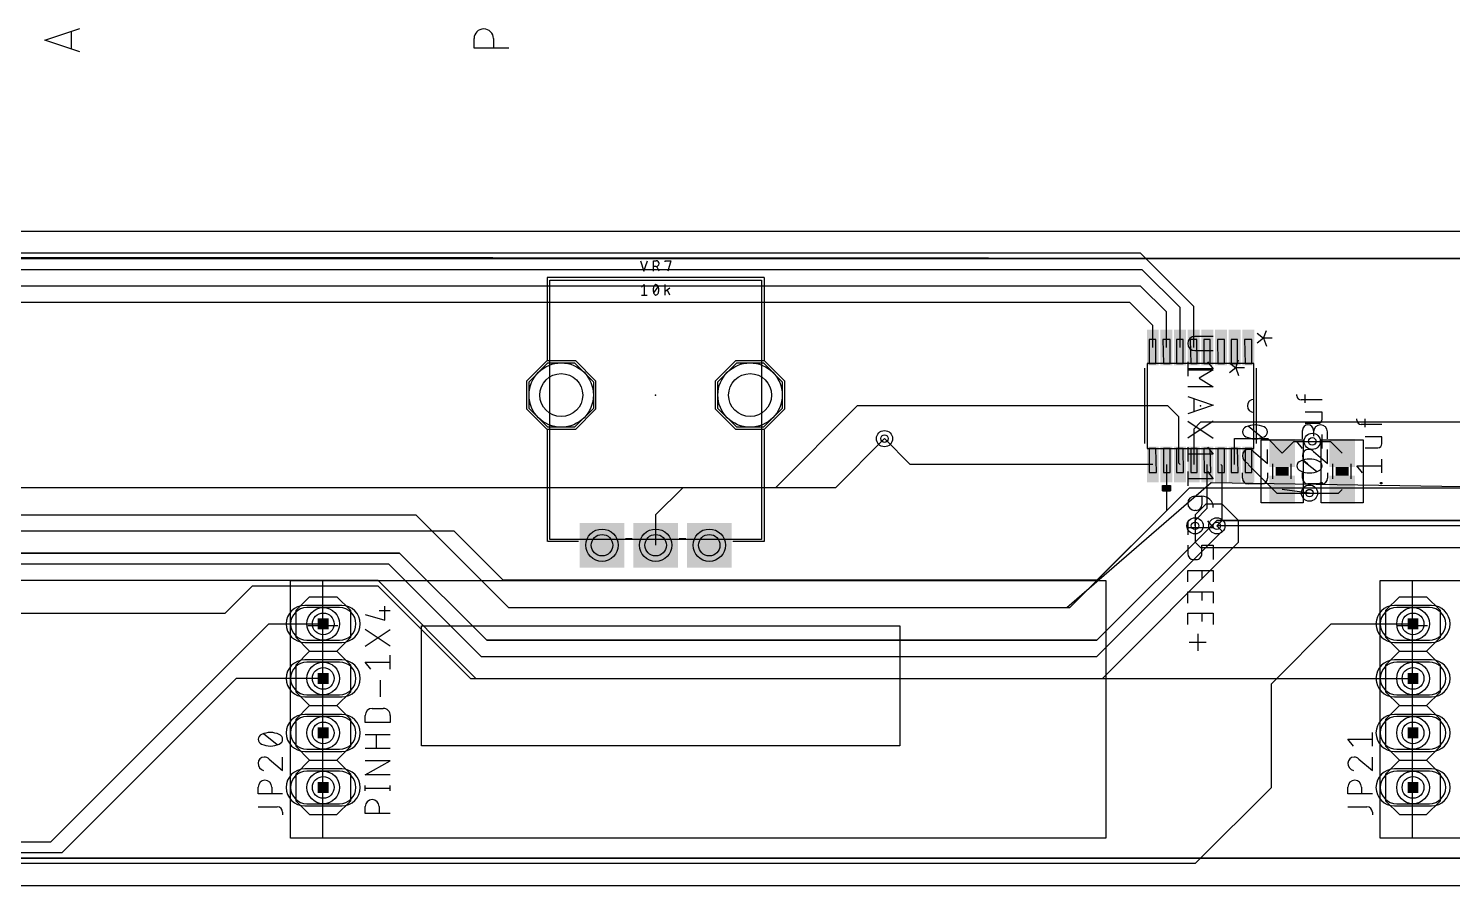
# Model space of a CAD drawing. Extents: x -1.9 to 15.8, y 0 to 5.9.
# Drawn here: x 11.749 to 14.363, y 0 to 1.573 of the extents above; entities that cross this region are included whole.
import ezdxf

# ---------------------------------------------------------------- set-up
doc = ezdxf.new("R2010")
doc.units = 0
for name, color, linetype in [('1', 12, 'CONTINUOUS'), ('101', 1, 'CONTINUOUS'), ('116', 5, 'CONTINUOUS'), ('15', 30, 'CONTINUOUS'), ('16', 132, 'CONTINUOUS'), ('17', 110, 'CONTINUOUS'), ('18', 110, 'CONTINUOUS'), ('19', 53, 'CONTINUOUS'), ('2', 41, 'CONTINUOUS'), ('21', 253, 'CONTINUOUS'), ('23', 53, 'CONTINUOUS'), ('25', 253, 'CONTINUOUS'), ('27', 253, 'CONTINUOUS'), ('29', 253, 'CONTINUOUS'), ('30', 253, 'CONTINUOUS'), ('31', 253, 'CONTINUOUS'), ('35', 253, 'CONTINUOUS'), ('39', 12, 'CONTINUOUS'), ('44', 253, 'CONTINUOUS'), ('46', 140, 'CONTINUOUS'), ('51', 253, 'CONTINUOUS')]:
    doc.layers.add(name, color=color, linetype=linetype)

# ---------------------------------------------------------------- blocks, each defined once
blk = doc.blocks.new('RECT')
blk.add_solid([(-0.5, -0.5), (0.5, -0.5), (-0.5, 0.5), (0.5, 0.5)])
blk = doc.blocks.new('LONGP100')
blk.add_lwpolyline([(-0.5, -0.5), (0.5, -0.5, 1), (0.5, 0.5), (-0.5, 0.5, 1)], format="xyb", close=True)
blk = doc.blocks.new('ROUNDP')
blk.add_circle((0, 0), 0.5)
blk = doc.blocks.new('SQUAREP')
blk.add_solid([(-0.5, -0.5), (0.5, -0.5), (-0.5, 0.5), (0.5, 0.5)])
blk = doc.blocks.new('OCTAGONP')
blk.add_lwpolyline([(-0.5, -0.207107), (-0.5, 0.207107), (-0.207107, 0.5), (0.207107, 0.5), (0.5, 0.207107), (0.5, -0.207107), (0.207107, -0.5), (-0.207107, -0.5)], close=True)
blk = doc.blocks.new('ROUNDV')
blk.add_circle((0, 0), 0.5)

msp = doc.modelspace()

# ---------------------------------------------------------------- linework, layer by layer
at = {"layer": '1'}
for p, q in [((13.79, 1.16), (1.02, 1.16)), ((13.8875, 1.0625), (13.79, 1.16)), ((13.79313, 1.13), (3.05, 1.13)), ((13.8625, 1.06063), (13.79313, 1.13)), ((13.79, 1.1), (4.99, 1.1)), ((13.8375, 1.0525), (13.79, 1.1)), ((13.77, 1.07), (7, 1.07)), ((13.8125, 1.0275), (13.77, 1.07)), ((13.8375, 0.98725), (13.8375, 1.0525)), ((13.8625, 0.98725), (13.8625, 1.06063)), ((13.8875, 0.98725), (13.8875, 1.0625)), ((13.8125, 0.98725), (13.8125, 1.0275)), ((13.27, 0.88), (13.12, 0.73)), ((13.84, 0.88), (13.27, 0.88)), ((13.86, 0.86), (13.84, 0.88)), ((13.86, 0.77525), (13.86, 0.86)), ((13.9, 0.85), (13.8875, 0.8375)), ((13.8875, 0.8375), (13.8875, 0.77275)), ((14.52, 0.85), (13.9, 0.85)), ((13.36725, 0.77275), (13.32, 0.82)), ((13.9625, 0.77275), (13.9625, 0.82)), ((13.9625, 0.82), (14.023465, 0.82)), ((14.023465, 0.82), (14.05, 0.793465)), ((14.05, 0.793465), (14.071535, 0.815)), ((14.071535, 0.815), (14.105, 0.815)), ((14.105, 0.815), (14.138465, 0.815)), ((14.138465, 0.815), (14.16, 0.793465)), ((13.8125, 0.77275), (13.36725, 0.77275)), ((13.8375, 0.77275), (13.8375, 0.6875)), ((13.8625, 0.77275), (13.86, 0.77525)), ((13.9125, 0.6925), (13.9125, 0.77275)), ((13.94, 0.77025), (13.9375, 0.77275)), ((13.94, 0.67), (13.94, 0.77025)), ((13.9875, 0.77275), (14.04025, 0.72)), ((12.95, 0.73), (12.9, 0.68)), ((13.12, 0.73), (12.95, 0.73)), ((14.04025, 0.72), (14.1, 0.72)), ((14.1, 0.72), (14.153465, 0.72)), ((14.153465, 0.72), (14.16, 0.726535)), ((12.9, 0.68), (12.9, 0.624409)), ((13.8375, 0.6875), (13.71, 0.56)), ((13.89, 0.67), (13.9125, 0.6925)), ((13.89, 0.66), (13.89, 0.67)), ((13.89, 0.66), (13.89, 0.63)), ((13.93, 0.66), (13.94, 0.67)), ((14.55, 0.66), (13.93, 0.66)), ((12.53, 0.65), (11.18, 0.65)), ((12.62, 0.56), (12.53, 0.65)), ((13.89, 0.63), (13.9, 0.62)), ((13.9, 0.62), (14.52, 0.62)), ((12.11, 0.5), (12.16, 0.55)), ((12.16, 0.55), (12.39, 0.55)), ((12.39, 0.55), (12.56, 0.38)), ((13.71, 0.56), (12.62, 0.56)), ((10.58, 0.5), (12.11, 0.5)), ((12.56, 0.38), (14.29, 0.38))]:
    msp.add_line(p, q, dxfattribs=at)
at = {"layer": '101'}
for p, q in [((12.23, 0.559449), (12.289055, 0.559449)), ((12.23, 0.087008), (12.23, 0.559449)), ((12.289055, 0.559449), (13.726063, 0.559449)), ((12.289055, 0.087008), (12.289055, 0.559449)), ((13.726063, 0.559449), (13.726063, 0.087008)), ((14.23, 0.559449), (14.289055, 0.559449)), ((14.23, 0.087008), (14.23, 0.559449)), ((14.289055, 0.559449), (15.726063, 0.559449)), ((14.289055, 0.087008), (14.289055, 0.559449)), ((12.316614, 0.476772), (12.261496, 0.476772)), ((12.470157, 0.476772), (13.34811, 0.476772)), ((12.470157, 0.256299), (12.470157, 0.476772)), ((13.34811, 0.476772), (13.34811, 0.256299)), ((14.316614, 0.476772), (14.261496, 0.476772)), ((13.34811, 0.256299), (12.470157, 0.256299)), ((12.289055, 0.087008), (12.23, 0.087008)), ((13.726063, 0.087008), (12.289055, 0.087008)), ((14.289055, 0.087008), (14.23, 0.087008)), ((15.726063, 0.087008), (14.289055, 0.087008))]:
    msp.add_line(p, q, dxfattribs=at)
at = {"layer": '116'}
for p, q in [((11.77925, 1.551219), (11.84325, 1.572553)), ((11.84325, 1.529886), (11.77925, 1.551219)), ((11.82725, 1.567219), (11.82725, 1.535219)), ((12.56675, 1.536228), (12.56675, 1.554006)), ((12.602306, 1.554006), (12.602306, 1.536228)), ((12.63075, 1.536228), (12.56675, 1.536228))]:
    msp.add_line(p, q, dxfattribs=at)
msp.add_arc((12.584528, 1.554006), 0.017778, 0, 180, dxfattribs=at)
at = {"layer": '15'}
for p, q in [((15.17, 1.15), (0.68, 1.15)), ((13.66, 0.51), (13.88, 0.73)), ((13.88, 0.73), (14.59, 0.73)), ((11.27, 0.68), (12.46, 0.68)), ((12.46, 0.68), (12.63, 0.51)), ((13.71, 0.45), (13.93, 0.67)), ((13.93, 0.67), (14.54, 0.67)), ((11.3, 0.61), (12.43, 0.61)), ((12.43, 0.61), (12.59, 0.45)), ((12.63, 0.51), (13.66, 0.51)), ((12.59, 0.45), (13.71, 0.45)), ((15.76, 0.05), (0.16, 0.05))]:
    msp.add_line(p, q, dxfattribs=at)
at = {"layer": '16'}
for p, q in [((13.32, 0.82), (13.23, 0.73)), ((13.23, 0.73), (8.97, 0.73)), ((13.91, 0.7), (13.89, 0.68)), ((13.89, 0.68), (13.89, 0.66)), ((13.94, 0.7), (13.91, 0.7)), ((13.97, 0.67), (13.94, 0.7)), ((13.94, 0.65), (13.93, 0.66)), ((13.97, 0.63), (13.97, 0.67)), ((13.71, 0.42), (13.94, 0.65)), ((13.72, 0.38), (13.97, 0.63)), ((11.28, 0.59), (12.41, 0.59)), ((12.41, 0.59), (12.58, 0.42)), ((11.29, 0.56), (12.39, 0.56)), ((12.39, 0.56), (12.57, 0.38)), ((11.79, 0.08), (12.19, 0.48)), ((12.19, 0.48), (12.29, 0.48)), ((14.03, 0.37), (14.14, 0.48)), ((14.14, 0.48), (14.29, 0.48)), ((12.58, 0.42), (13.71, 0.42)), ((12.13, 0.38), (11.81, 0.06)), ((12.29, 0.38), (12.13, 0.38)), ((12.57, 0.38), (13.72, 0.38)), ((14.03, 0.18), (14.03, 0.37)), ((13.891, 0.041), (14.03, 0.18)), ((7.97, 0.08), (11.79, 0.08)), ((11.81, 0.06), (7.96313, 0.06)), ((7.95526, 0.041), (13.891, 0.041))]:
    msp.add_line(p, q, dxfattribs=at)
at = {"layer": '19'}
msp.add_line((14.1, 0.72), (14.05, 0.726535), dxfattribs=at)
at = {"layer": '2'}
for p, q in [((15.16, 1.15), (0.66, 1.16)), ((13.654615, 0.51), (13.919313, 0.739404)), ((13.919313, 0.739404), (14.590925, 0.729228)), ((11.27, 0.68), (12.46, 0.68)), ((12.46, 0.68), (12.63, 0.51)), ((13.93, 0.67), (13.71, 0.45)), ((14.54, 0.67), (13.93, 0.67)), ((12.43, 0.61), (11.3, 0.61)), ((12.59, 0.45), (12.43, 0.61)), ((12.63, 0.51), (13.654615, 0.51)), ((13.71, 0.45), (12.59, 0.45)), ((0.16, 0.05), (15.76, 0.05))]:
    msp.add_line(p, q, dxfattribs=at)
at = {"layer": '21'}
for p, q in [((12.700906, 1.115472), (12.700906, 0.963976)), ((13.099094, 1.115472), (12.700906, 1.115472)), ((13.099094, 1.115472), (13.099094, 0.963976)), ((14.004028, 1.013278), (14.015778, 1.004139)), ((14.015778, 1.004139), (14.004028, 0.995)), ((14.015778, 1.004139), (14.021, 1.0185)), ((14.031444, 1.004139), (14.015778, 1.004139)), ((14.015778, 1.004139), (14.021, 0.989778)), ((13.797, 0.949), (13.797, 0.811)), ((14.003, 0.811), (14.003, 0.949)), ((12.700906, 0.835472), (12.700906, 0.63122)), ((13.099094, 0.835433), (13.099094, 0.63122)), ((13.83, 0.724), (13.83, 0.734)), ((13.83, 0.734), (13.845, 0.734)), ((13.83, 0.733), (13.845, 0.733)), ((13.83, 0.732), (13.845, 0.732)), ((13.845, 0.734), (13.845, 0.724)), ((13.83, 0.731), (13.845, 0.731)), ((13.83, 0.73), (13.845, 0.73)), ((13.83, 0.729), (13.845, 0.729)), ((13.83, 0.728), (13.845, 0.728)), ((13.83, 0.727), (13.845, 0.727)), ((13.83, 0.726), (13.845, 0.726)), ((13.83, 0.725), (13.845, 0.725)), ((13.845, 0.724), (13.83, 0.724)), ((13.83, 0.724), (13.845, 0.724)), ((12.758268, 0.63122), (12.702087, 0.63122)), ((12.856693, 0.63622), (12.844882, 0.63622)), ((12.955118, 0.63622), (12.943307, 0.63622)), ((13.099094, 0.63122), (13.041732, 0.63122)), ((12.24, 0.505), (12.265, 0.53)), ((12.265, 0.53), (12.315, 0.53)), ((12.315, 0.53), (12.34, 0.505)), ((14.24, 0.505), (14.265, 0.53)), ((14.265, 0.53), (14.315, 0.53)), ((14.315, 0.53), (14.34, 0.505)), ((12.24, 0.455), (12.24, 0.505)), ((12.34, 0.505), (12.34, 0.455)), ((14.24, 0.455), (14.24, 0.505)), ((14.34, 0.505), (14.34, 0.455)), ((12.24, 0.455), (12.265, 0.43)), ((12.315, 0.43), (12.34, 0.455)), ((14.24, 0.455), (14.265, 0.43)), ((14.315, 0.43), (14.34, 0.455)), ((12.24, 0.405), (12.265, 0.43)), ((12.265, 0.43), (12.315, 0.43)), ((12.315, 0.43), (12.34, 0.405)), ((14.24, 0.405), (14.265, 0.43)), ((14.265, 0.43), (14.315, 0.43)), ((14.315, 0.43), (14.34, 0.405)), ((12.24, 0.355), (12.24, 0.405)), ((12.34, 0.405), (12.34, 0.355)), ((14.24, 0.355), (14.24, 0.405)), ((14.34, 0.405), (14.34, 0.355)), ((12.265, 0.33), (12.24, 0.355)), ((12.34, 0.355), (12.315, 0.33)), ((14.265, 0.33), (14.24, 0.355)), ((14.34, 0.355), (14.315, 0.33)), ((12.24, 0.305), (12.265, 0.33)), ((12.265, 0.33), (12.315, 0.33)), ((12.315, 0.33), (12.34, 0.305)), ((14.24, 0.305), (14.265, 0.33)), ((14.265, 0.33), (14.315, 0.33)), ((14.315, 0.33), (14.34, 0.305)), ((12.24, 0.255), (12.24, 0.305)), ((12.34, 0.305), (12.34, 0.255)), ((14.24, 0.255), (14.24, 0.305)), ((14.34, 0.305), (14.34, 0.255)), ((12.265, 0.23), (12.24, 0.255)), ((12.34, 0.255), (12.315, 0.23)), ((14.265, 0.23), (14.24, 0.255)), ((14.34, 0.255), (14.315, 0.23)), ((12.24, 0.205), (12.265, 0.23)), ((12.265, 0.23), (12.315, 0.23)), ((12.315, 0.23), (12.34, 0.205)), ((14.24, 0.205), (14.265, 0.23)), ((14.265, 0.23), (14.315, 0.23)), ((14.315, 0.23), (14.34, 0.205)), ((12.24, 0.155), (12.24, 0.205)), ((12.34, 0.205), (12.34, 0.155)), ((14.24, 0.155), (14.24, 0.205)), ((14.34, 0.205), (14.34, 0.155)), ((12.24, 0.155), (12.265, 0.13)), ((12.315, 0.13), (12.34, 0.155)), ((14.24, 0.155), (14.265, 0.13)), ((14.315, 0.13), (14.34, 0.155)), ((12.265, 0.13), (12.315, 0.13)), ((14.265, 0.13), (14.315, 0.13))]:
    msp.add_line(p, q, dxfattribs=at)
at = {"layer": '23'}
for p in [(12.9, 0.9), (13.9, 0.88), (14.05, 0.76), (14.16, 0.76), (12.29, 0.33), (14.29, 0.33)]:
    msp.add_point(p, dxfattribs=at)
at = {"layer": '25'}
for p, q in [((12.872235, 1.1465), (12.878568, 1.1275)), ((12.878568, 1.1275), (12.884901, 1.1465)), ((12.895861, 1.1275), (12.895861, 1.1465)), ((12.895861, 1.1465), (12.901139, 1.1465)), ((12.901139, 1.135944), (12.895861, 1.135944)), ((12.906416, 1.1275), (12.902194, 1.135944)), ((12.91721, 1.144389), (12.91721, 1.1465)), ((12.91721, 1.1465), (12.927765, 1.1465)), ((12.927765, 1.1465), (12.922488, 1.1275)), ((13.9235, 1.0075), (13.889555, 1.0075)), ((13.889555, 0.981389), (13.9235, 0.981389)), ((13.8765, 0.961), (13.8765, 0.934889)), ((13.9235, 0.947945), (13.8765, 0.947945)), ((13.913055, 0.961), (13.9235, 0.947945)), ((14.012778, 0.822186), (13.987222, 0.842631)), ((14.087, 0.819631), (14.087, 0.834964)), ((14.107445, 0.834964), (14.107445, 0.824742)), ((14.133, 0.819631), (14.133, 0.832408)), ((13.997445, 0.796353), (14.023, 0.774631)), ((14.023, 0.774631), (14.023, 0.800186)), ((14.107445, 0.796353), (14.133, 0.774631)), ((14.133, 0.774631), (14.133, 0.800186)), ((13.977, 0.747222), (13.977, 0.757444)), ((14.012778, 0.737), (13.987222, 0.737)), ((14.023, 0.757444), (14.023, 0.747222)), ((14.087, 0.747222), (14.087, 0.757444)), ((14.122778, 0.737), (14.097222, 0.737)), ((14.133, 0.757444), (14.133, 0.747222)), ((12.2055, 0.258294), (12.1805, 0.278294)), ((14.1805, 0.255794), (14.1705, 0.268294)), ((14.1705, 0.268294), (14.2155, 0.268294)), ((14.2155, 0.255794), (14.2155, 0.280794)), ((12.2155, 0.210794), (12.2155, 0.235794)), ((14.2155, 0.210794), (14.2155, 0.235794)), ((12.1905, 0.232044), (12.2155, 0.210794)), ((14.1905, 0.232044), (14.2155, 0.210794)), ((12.1705, 0.168044), (12.1705, 0.180544)), ((12.2155, 0.168044), (12.1705, 0.168044)), ((12.1955, 0.180544), (12.1955, 0.168044)), ((14.1705, 0.168044), (14.1705, 0.180544)), ((14.2155, 0.168044), (14.1705, 0.168044)), ((14.1955, 0.180544), (14.1955, 0.168044)), ((12.1705, 0.1445), (12.2055, 0.1445)), ((12.2155, 0.1345), (12.2155, 0.1295)), ((14.1705, 0.1445), (14.2055, 0.1445)), ((14.2155, 0.1345), (14.2155, 0.1295))]:
    msp.add_line(p, q, dxfattribs=at)
for centre, radius, start, end in [((12.901139, 1.141222), 0.005278, 270, 90), ((13.889555, 0.994444), 0.013056, 90, 270), ((13.986455, 0.832408), 0.009455, 108.924048, 180.000149), ((14, 0.807278), 0.037908, 90.000127, 115.988859), ((14, 0.807278), 0.037908, 64.011232, 89.999968), ((14.013544, 0.832408), 0.009456, 0.000034, 71.074725), ((14.097222, 0.834964), 0.010222, 0, 180), ((14.120222, 0.832408), 0.012778, 0, 180), ((13.986455, 0.832408), 0.009455, 179.999972, 251.075831), ((14, 0.857539), 0.037908, 244.0111, 269.999914), ((14, 0.857539), 0.037908, 269.999991, 295.988809), ((14.013544, 0.832408), 0.009456, 288.925396, 359.999845), ((13.9885, 0.788686), 0.0115, 90, 180), ((13.991774, 0.788686), 0.014774, 180.000126, 252.055396), ((13.9885, 0.787834), 0.012352, 43.603396, 90.000183), ((14.0985, 0.788686), 0.0115, 90, 180), ((14.101774, 0.788686), 0.014774, 180.000126, 252.055396), ((14.0985, 0.787834), 0.012352, 43.603396, 90.000183), ((13.987222, 0.747222), 0.010222, 180.001379, 270), ((14.012778, 0.747222), 0.010222, 270, 0), ((14.097222, 0.747222), 0.010222, 180.001379, 270), ((14.122778, 0.747222), 0.010222, 270, 0), ((12.17975, 0.268294), 0.00925, 108.924644, 180), ((12.17975, 0.268294), 0.00925, 180, 251.075356), ((12.193, 0.243711), 0.037083, 89.999986, 115.989247), ((12.193, 0.243711), 0.037083, 64.010753, 90.000014), ((12.20625, 0.268294), 0.00925, 360, 71.075356), ((12.20625, 0.268294), 0.00925, 288.924644, 0), ((12.18175, 0.224544), 0.01125, 90, 180), ((12.193, 0.292877), 0.037083, 244.010753, 270.000014), ((12.18175, 0.223711), 0.012083, 43.602748, 90.00007), ((12.193, 0.292877), 0.037083, 269.999986, 295.989247), ((14.18175, 0.224544), 0.01125, 90, 180), ((14.18175, 0.223711), 0.012083, 43.602748, 90.00007), ((12.184953, 0.224544), 0.014453, 180, 252.054747), ((14.184953, 0.224544), 0.014453, 180, 252.054747), ((12.183, 0.180544), 0.0125, 0, 180), ((14.183, 0.180544), 0.0125, 0, 180), ((12.2055, 0.1345), 0.01, 0, 90), ((14.2055, 0.1345), 0.01, 0, 90)]:
    msp.add_arc(centre, radius, start, end, dxfattribs=at)
at = {"layer": '27'}
for p, q in [((12.87378, 1.098278), (12.879057, 1.1025)), ((12.879057, 1.1025), (12.879057, 1.0835)), ((12.896435, 1.087722), (12.904879, 1.098278)), ((12.917776, 1.0835), (12.917776, 1.1025)), ((12.87378, 1.0835), (12.884335, 1.0835)), ((12.92622, 1.096167), (12.917776, 1.089833)), ((12.92622, 1.0835), (12.92147, 1.092472)), ((13.8765, 0.9465), (13.9235, 0.9465)), ((13.9235, 0.9465), (13.897389, 0.930833)), ((13.9235, 0.915167), (13.8765, 0.915167)), ((13.897389, 0.930833), (13.9235, 0.915167)), ((13.8765, 0.897), (13.9235, 0.881334)), ((13.88825, 0.869584), (13.88825, 0.893084)), ((14.077, 0.898688), (14.077, 0.901244)), ((14.123, 0.891022), (14.084667, 0.891022)), ((14.092333, 0.885911), (14.092333, 0.901244)), ((13.9235, 0.881334), (13.8765, 0.865667)), ((14.123, 0.8685), (14.092333, 0.8685)), ((14.123, 0.855722), (14.123, 0.8685)), ((13.8765, 0.852), (13.9235, 0.820667)), ((13.9235, 0.852), (13.8765, 0.820667)), ((14.092333, 0.848055), (14.115333, 0.848055)), ((14.187, 0.853689), (14.187, 0.856244)), ((14.233, 0.846022), (14.194667, 0.846022)), ((14.202333, 0.840911), (14.202333, 0.856244)), ((14.087222, 0.802), (14.077, 0.814777)), ((14.077, 0.814777), (14.123, 0.814777)), ((14.123, 0.802), (14.123, 0.827555)), ((14.233, 0.8235), (14.202333, 0.8235)), ((14.233, 0.810722), (14.233, 0.8235)), ((13.8765, 0.804389), (13.8765, 0.778278)), ((13.9235, 0.791334), (13.8765, 0.791334)), ((13.913055, 0.804389), (13.9235, 0.791334)), ((14.202333, 0.803055), (14.225333, 0.803055)), ((13.8765, 0.759389), (13.8765, 0.733278)), ((13.913055, 0.759389), (13.9235, 0.746334)), ((14.112778, 0.759555), (14.087222, 0.78)), ((14.197222, 0.757), (14.187, 0.769778)), ((14.187, 0.769778), (14.233, 0.769778)), ((14.233, 0.757), (14.233, 0.782555)), ((13.9235, 0.746334), (13.8765, 0.746334)), ((14.120445, 0.737), (14.120445, 0.739555)), ((14.120445, 0.739555), (14.123, 0.739555)), ((14.123, 0.737), (14.120445, 0.737)), ((14.123, 0.739555), (14.123, 0.737)), ((14.230445, 0.737), (14.230445, 0.739555)), ((14.230445, 0.739555), (14.233, 0.739555)), ((14.233, 0.737), (14.230445, 0.737)), ((14.233, 0.739555), (14.233, 0.737)), ((13.889555, 0.71439), (13.902611, 0.71439)), ((13.902611, 0.71439), (13.902611, 0.698723)), ((13.892167, 0.688278), (13.889555, 0.688278)), ((13.8765, 0.66939), (13.8765, 0.643279)), ((13.9235, 0.656334), (13.8765, 0.656334)), ((13.913055, 0.66939), (13.9235, 0.656334)), ((13.8765, 0.62439), (13.8765, 0.608723)), ((13.902611, 0.608723), (13.902611, 0.62439)), ((13.902611, 0.62439), (13.9235, 0.62439)), ((13.9235, 0.62439), (13.9235, 0.598279)), ((13.8765, 0.556923), (13.8765, 0.577812)), ((13.8765, 0.577812), (13.9235, 0.577812)), ((13.886944, 0.598279), (13.892167, 0.598279)), ((13.902611, 0.577812), (13.902611, 0.562145)), ((13.9235, 0.577812), (13.9235, 0.556923)), ((13.8765, 0.517923), (13.8765, 0.538812)), ((13.8765, 0.538812), (13.9235, 0.538812)), ((13.902611, 0.538812), (13.902611, 0.523146)), ((13.9235, 0.538812), (13.9235, 0.517923)), ((12.367, 0.497055), (12.402778, 0.486833)), ((12.392556, 0.504721), (12.413, 0.504721)), ((12.402778, 0.486833), (12.402778, 0.512388)), ((13.8765, 0.478923), (13.8765, 0.499812)), ((13.8765, 0.499812), (13.9235, 0.499812)), ((13.902611, 0.499812), (13.902611, 0.484146)), ((13.9235, 0.499812), (13.9235, 0.478923)), ((12.413, 0.439277), (12.367, 0.469944)), ((12.367, 0.439277), (12.413, 0.469944)), ((13.879111, 0.446335), (13.910444, 0.446335)), ((13.894778, 0.462001), (13.894778, 0.430668)), ((12.413, 0.396833), (12.413, 0.422388)), ((12.377222, 0.396833), (12.367, 0.40961)), ((12.367, 0.40961), (12.413, 0.40961)), ((12.395111, 0.346277), (12.395111, 0.376944)), ((12.379778, 0.324888), (12.400222, 0.324888)), ((12.367, 0.299333), (12.367, 0.312111)), ((12.413, 0.299333), (12.367, 0.299333)), ((12.413, 0.312111), (12.413, 0.299333)), ((12.367, 0.276889), (12.413, 0.276889)), ((12.387445, 0.251333), (12.387445, 0.276889)), ((12.413, 0.251333), (12.367, 0.251333)), ((12.367, 0.203333), (12.413, 0.228889)), ((12.413, 0.228889), (12.367, 0.228889)), ((12.413, 0.203333), (12.367, 0.203333)), ((12.367, 0.1735), (12.367, 0.183722)), ((12.413, 0.1735), (12.413, 0.183722)), ((12.367, 0.178611), (12.413, 0.178611)), ((12.367, 0.132), (12.367, 0.144778)), ((12.413, 0.132), (12.367, 0.132)), ((12.392556, 0.144778), (12.392556, 0.132))]:
    msp.add_line(p, q, dxfattribs=at)
for centre, radius, start, end in [((12.911037, 1.093), 0.015657, 154.011082, 180.000285), ((12.900657, 1.098594), 0.003906, 90.000273, 161.076165), ((12.900657, 1.098594), 0.003906, 18.925298, 90.000068), ((12.890277, 1.093), 0.015657, 359.999814, 25.98882), ((12.911038, 1.093), 0.015658, 179.999978, 205.988205), ((12.900657, 1.087406), 0.003906, 198.925952, 270.000137), ((12.900657, 1.087406), 0.003906, 269.999522, 341.072585), ((12.890277, 1.093), 0.015658, 334.011893, 359.999923), ((14.084667, 0.898689), 0.007667, 180.001839, 270), ((14.115333, 0.855722), 0.007667, 270, 0), ((14.194667, 0.853689), 0.007667, 180.001839, 270), ((14.225333, 0.810722), 0.007667, 270, 0), ((14.086455, 0.769778), 0.009455, 108.924048, 180.000149), ((14.086455, 0.769778), 0.009455, 179.999972, 251.075831), ((14.1, 0.744647), 0.037908, 90.000127, 115.988859), ((14.1, 0.794908), 0.037908, 244.0111, 269.999914), ((14.1, 0.744647), 0.037908, 64.011232, 89.999968), ((14.1, 0.794908), 0.037908, 269.999991, 295.988809), ((14.113544, 0.769778), 0.009456, 0.000034, 71.074725), ((14.113544, 0.769778), 0.009456, 288.925396, 359.999845), ((13.889555, 0.701334), 0.013055, 90, 270), ((13.902611, 0.693501), 0.020889, 0.000337, 90), ((13.892166, 0.698723), 0.010445, 270.000675, 360), ((13.886945, 0.608723), 0.010445, 180, 269.99865), ((13.892167, 0.608723), 0.010444, 270, 0.000675), ((12.379778, 0.312111), 0.012778, 90, 180), ((12.400222, 0.312111), 0.012778, 359.999448, 90), ((12.379778, 0.144778), 0.012778, 0, 180)]:
    msp.add_arc(centre, radius, start, end, dxfattribs=at)
at = {"layer": '39'}
for p, q in [((14.011299, 0.702008), (14.011299, 0.817992)), ((14.011299, 0.817992), (14.088701, 0.817992)), ((14.088701, 0.817992), (14.088701, 0.702008)), ((14.121299, 0.702008), (14.121299, 0.817992)), ((14.121299, 0.817992), (14.198701, 0.817992)), ((14.198701, 0.817992), (14.198701, 0.702008)), ((14.088701, 0.702008), (14.011299, 0.702008)), ((14.198701, 0.702008), (14.121299, 0.702008))]:
    msp.add_line(p, q, dxfattribs=at)
at = {"layer": '44'}
for centre, radius in [((12.726772, 0.9), 0.03937), ((13.073228, 0.9), 0.03937), ((13.32, 0.82), 0.00689), ((14.105, 0.815), 0.00689), ((14.1, 0.72), 0.00689), ((13.89, 0.66), 0.00689), ((13.93, 0.66), 0.00689), ((12.801575, 0.624409), 0.019685), ((12.9, 0.624409), 0.019685), ((12.998425, 0.624409), 0.019685), ((12.29, 0.48), 0.02), ((14.29, 0.48), 0.02), ((12.29, 0.38), 0.02), ((14.29, 0.38), 0.02), ((12.29, 0.28), 0.02), ((14.29, 0.28), 0.02), ((12.29, 0.18), 0.02), ((14.29, 0.18), 0.02)]:
    msp.add_circle(centre, radius, dxfattribs=at)
at = {"layer": '46'}
for p, q in [((15.8, 1.2), (0.1, 1.2)), ((0.1, 0), (15.8, 0))]:
    msp.add_line(p, q, dxfattribs=at)
at = {"layer": '51'}
for p, q in [((12.705906, 0.635039), (12.705906, 1.110472)), ((12.705906, 1.110472), (13.094094, 1.110472)), ((13.094094, 1.110472), (13.094094, 0.635039)), ((13.818, 1.002), (13.806, 1.002)), ((13.806, 1.002), (13.806, 0.958)), ((13.818, 0.958), (13.818, 1.002)), ((13.844, 1.002), (13.831, 1.002)), ((13.831, 1.002), (13.832, 0.958)), ((13.844, 0.958), (13.844, 1.002)), ((13.868, 1.002), (13.856, 1.002)), ((13.856, 1.002), (13.856, 0.958)), ((13.868, 0.958), (13.868, 1.002)), ((13.893, 1.002), (13.881, 1.002)), ((13.881, 1.002), (13.882, 0.958)), ((13.894, 0.958), (13.893, 1.002)), ((13.918, 1.002), (13.906, 1.002)), ((13.906, 1.002), (13.906, 0.958)), ((13.918, 0.958), (13.918, 1.002)), ((13.944, 1.002), (13.931, 1.002)), ((13.931, 1.002), (13.932, 0.958)), ((13.944, 0.958), (13.944, 1.002)), ((13.968, 1.002), (13.956, 1.002)), ((13.956, 1.002), (13.956, 0.958)), ((13.968, 0.958), (13.968, 1.002)), ((13.994, 1.002), (13.981, 1.002)), ((13.981, 1.002), (13.982, 0.958)), ((13.994, 0.958), (13.994, 1.002)), ((13.802, 0.958), (13.802, 0.802)), ((13.998, 0.958), (13.802, 0.958)), ((13.806, 0.958), (13.818, 0.958)), ((13.832, 0.958), (13.844, 0.958)), ((13.856, 0.958), (13.868, 0.958)), ((13.882, 0.958), (13.894, 0.958)), ((13.906, 0.958), (13.918, 0.958)), ((13.932, 0.958), (13.944, 0.958)), ((13.953028, 0.959278), (13.964778, 0.950139)), ((13.964778, 0.950139), (13.953028, 0.941)), ((13.956, 0.958), (13.968, 0.958)), ((13.964778, 0.950139), (13.97, 0.9645)), ((13.980444, 0.950139), (13.964778, 0.950139)), ((13.964778, 0.950139), (13.97, 0.935778)), ((13.982, 0.958), (13.994, 0.958)), ((13.998, 0.892), (13.998, 0.958)), ((13.998, 0.868), (13.998, 0.892)), ((13.998, 0.802), (13.998, 0.868)), ((13.802, 0.802), (13.998, 0.802)), ((13.818, 0.802), (13.806, 0.802)), ((13.806, 0.802), (13.806, 0.758)), ((13.819, 0.758), (13.818, 0.802)), ((13.844, 0.802), (13.832, 0.802)), ((13.832, 0.802), (13.832, 0.758)), ((13.844, 0.758), (13.844, 0.802)), ((13.868, 0.802), (13.856, 0.802)), ((13.856, 0.802), (13.856, 0.758)), ((13.869, 0.758), (13.868, 0.802)), ((13.894, 0.802), (13.882, 0.802)), ((13.882, 0.802), (13.882, 0.758)), ((13.894, 0.758), (13.894, 0.802)), ((13.918, 0.802), (13.906, 0.802)), ((13.906, 0.802), (13.907, 0.758)), ((13.919, 0.758), (13.918, 0.802)), ((13.944, 0.802), (13.932, 0.802)), ((13.932, 0.802), (13.932, 0.758)), ((13.944, 0.758), (13.944, 0.802)), ((13.968, 0.802), (13.956, 0.802)), ((13.956, 0.802), (13.956, 0.758)), ((13.969, 0.758), (13.968, 0.802)), ((13.994, 0.802), (13.982, 0.802)), ((13.982, 0.802), (13.982, 0.758)), ((13.994, 0.758), (13.994, 0.802)), ((13.806, 0.758), (13.819, 0.758)), ((13.832, 0.758), (13.844, 0.758)), ((13.856, 0.758), (13.869, 0.758)), ((13.882, 0.758), (13.894, 0.758)), ((13.907, 0.758), (13.919, 0.758)), ((13.932, 0.758), (13.944, 0.758)), ((13.956, 0.758), (13.969, 0.758)), ((13.982, 0.758), (13.994, 0.758)), ((14.032992, 0.745984), (14.032992, 0.774016)), ((14.066496, 0.745984), (14.066496, 0.774016)), ((14.142992, 0.745984), (14.142992, 0.774016)), ((14.176496, 0.745984), (14.176496, 0.774016)), ((13.094094, 0.635039), (12.705906, 0.635039))]:
    msp.add_line(p, q, dxfattribs=at)
msp.add_arc((13.998, 0.88), 0.012, 90, 270, dxfattribs=at)

# ---------------------------------------------------------------- block references
at = {"layer": '1'}
for p, xscale, yscale, rotation in [((13.8125, 0.98725), 0.0575, 0.014, 270), ((13.8375, 0.98725), 0.0575, 0.014, 270), ((13.8625, 0.98725), 0.0575, 0.014, 270), ((13.8875, 0.98725), 0.0575, 0.014, 270), ((13.9125, 0.98725), 0.0575, 0.014, 270), ((13.9375, 0.98725), 0.0575, 0.014, 270), ((13.9625, 0.98725), 0.0575, 0.014, 270), ((13.9875, 0.98725), 0.0575, 0.014, 270), ((14.05, 0.793465), 0.043307, 0.03937, 90), ((14.16, 0.793465), 0.043307, 0.03937, 90), ((13.8125, 0.77275), 0.0575, 0.014, 270), ((13.8375, 0.77275), 0.0575, 0.014, 270), ((13.8625, 0.77275), 0.0575, 0.014, 270), ((13.8875, 0.77275), 0.0575, 0.014, 270), ((13.9125, 0.77275), 0.0575, 0.014, 270), ((13.9375, 0.77275), 0.0575, 0.014, 270), ((13.9625, 0.77275), 0.0575, 0.014, 270), ((13.9875, 0.77275), 0.0575, 0.014, 270), ((14.05, 0.726535), 0.043307, 0.03937, 90), ((14.16, 0.726535), 0.043307, 0.03937, 90)]:
    msp.add_blockref('RECT', p, dxfattribs=dict(at, xscale=xscale, yscale=yscale, rotation=rotation))
at = {"layer": '17'}
for name, p, xscale, yscale, rotation in [('OCTAGONP', (12.726772, 0.9), 0.11811, 0.11811, 270), ('ROUNDP', (12.726772, 0.9), 0.11811, 0.11811, 270), ('ROUNDP', (12.726772, 0.9), 0.11811, 0.11811, 270), ('OCTAGONP', (12.726772, 0.9), 0.11811, 0.11811, 270), ('OCTAGONP', (13.073228, 0.9), 0.11811, 0.11811, 270), ('ROUNDP', (13.073228, 0.9), 0.11811, 0.11811, 270), ('ROUNDP', (13.073228, 0.9), 0.11811, 0.11811, 270), ('OCTAGONP', (13.073228, 0.9), 0.11811, 0.11811, 270), ('SQUAREP', (12.801575, 0.624409), 0.074, 0.074, 270), ('SQUAREP', (12.801575, 0.624409), 0.074, 0.074, 270), ('ROUNDP', (12.801575, 0.624409), 0.05937, 0.05937, 270), ('ROUNDP', (12.801575, 0.624409), 0.05937, 0.05937, 270), ('SQUAREP', (12.9, 0.624409), 0.074, 0.074, 270), ('SQUAREP', (12.9, 0.624409), 0.074, 0.074, 270), ('ROUNDP', (12.9, 0.624409), 0.05937, 0.05937, 270), ('ROUNDP', (12.9, 0.624409), 0.05937, 0.05937, 270), ('SQUAREP', (12.998425, 0.624409), 0.074, 0.074, 270), ('SQUAREP', (12.998425, 0.624409), 0.074, 0.074, 270), ('ROUNDP', (12.998425, 0.624409), 0.05937, 0.05937, 270), ('ROUNDP', (12.998425, 0.624409), 0.05937, 0.05937, 270), ('LONGP100', (12.29, 0.48), 0.06, 0.06, 180), ('LONGP100', (12.29, 0.48), 0.06, 0.06, 180), ('ROUNDP', (12.29, 0.48), 0.06, 0.06, 180), ('ROUNDP', (12.29, 0.48), 0.06, 0.06, 180), ('LONGP100', (14.29, 0.48), 0.06, 0.06, 180), ('LONGP100', (14.29, 0.48), 0.06, 0.06, 180), ('ROUNDP', (14.29, 0.48), 0.06, 0.06, 180), ('ROUNDP', (14.29, 0.48), 0.06, 0.06, 180), ('LONGP100', (12.29, 0.38), 0.06, 0.06, 180), ('LONGP100', (12.29, 0.38), 0.06, 0.06, 180), ('ROUNDP', (12.29, 0.38), 0.06, 0.06, 180), ('ROUNDP', (12.29, 0.38), 0.06, 0.06, 180), ('LONGP100', (14.29, 0.38), 0.06, 0.06, 180), ('LONGP100', (14.29, 0.38), 0.06, 0.06, 180), ('ROUNDP', (14.29, 0.38), 0.06, 0.06, 180), ('ROUNDP', (14.29, 0.38), 0.06, 0.06, 180), ('LONGP100', (12.29, 0.28), 0.06, 0.06, 180), ('LONGP100', (12.29, 0.28), 0.06, 0.06, 180), ('ROUNDP', (12.29, 0.28), 0.06, 0.06, 180), ('ROUNDP', (12.29, 0.28), 0.06, 0.06, 180), ('LONGP100', (14.29, 0.28), 0.06, 0.06, 180), ('LONGP100', (14.29, 0.28), 0.06, 0.06, 180), ('ROUNDP', (14.29, 0.28), 0.06, 0.06, 180), ('ROUNDP', (14.29, 0.28), 0.06, 0.06, 180), ('LONGP100', (12.29, 0.18), 0.06, 0.06, 180), ('LONGP100', (12.29, 0.18), 0.06, 0.06, 180), ('ROUNDP', (12.29, 0.18), 0.06, 0.06, 180), ('ROUNDP', (12.29, 0.18), 0.06, 0.06, 180), ('LONGP100', (14.29, 0.18), 0.06, 0.06, 180), ('LONGP100', (14.29, 0.18), 0.06, 0.06, 180), ('ROUNDP', (14.29, 0.18), 0.06, 0.06, 180), ('ROUNDP', (14.29, 0.18), 0.06, 0.06, 180)]:
    msp.add_blockref(name, p, dxfattribs=dict(at, xscale=xscale, yscale=yscale, rotation=rotation))
at = {"layer": '18', "xscale": 0.02978, "yscale": 0.02978}
for p in [(13.32, 0.82), (13.32, 0.82), (14.105, 0.815), (14.105, 0.815), (14.1, 0.72), (14.1, 0.72), (13.89, 0.66), (13.89, 0.66), (13.93, 0.66), (13.93, 0.66)]:
    msp.add_blockref('ROUNDV', p, dxfattribs=at)
at = {"layer": '29'}
for name, p, xscale, yscale, rotation in [('RECT', (13.8125, 0.98725), 0.0655, 0.022, 270), ('RECT', (13.8375, 0.98725), 0.0655, 0.022, 270), ('RECT', (13.8625, 0.98725), 0.0655, 0.022, 270), ('RECT', (13.8875, 0.98725), 0.0655, 0.022, 270), ('RECT', (13.9125, 0.98725), 0.0655, 0.022, 270), ('RECT', (13.9375, 0.98725), 0.0655, 0.022, 270), ('RECT', (13.9625, 0.98725), 0.0655, 0.022, 270), ('RECT', (13.9875, 0.98725), 0.0655, 0.022, 270), ('OCTAGONP', (12.726772, 0.9), 0.12611, 0.12611, 270), ('OCTAGONP', (13.073228, 0.9), 0.12611, 0.12611, 270), ('RECT', (14.05, 0.793465), 0.051307, 0.04737, 90), ('RECT', (14.16, 0.793465), 0.051307, 0.04737, 90), ('RECT', (13.8125, 0.77275), 0.0655, 0.022, 270), ('RECT', (13.8375, 0.77275), 0.0655, 0.022, 270), ('RECT', (13.8625, 0.77275), 0.0655, 0.022, 270), ('RECT', (13.8875, 0.77275), 0.0655, 0.022, 270), ('RECT', (13.9125, 0.77275), 0.0655, 0.022, 270), ('RECT', (13.9375, 0.77275), 0.0655, 0.022, 270), ('RECT', (13.9625, 0.77275), 0.0655, 0.022, 270), ('RECT', (13.9875, 0.77275), 0.0655, 0.022, 270), ('RECT', (14.05, 0.726535), 0.051307, 0.04737, 90), ('RECT', (14.16, 0.726535), 0.051307, 0.04737, 90), ('SQUAREP', (12.801575, 0.624409), 0.082, 0.082, 270), ('SQUAREP', (12.9, 0.624409), 0.082, 0.082, 270), ('SQUAREP', (12.998425, 0.624409), 0.082, 0.082, 270), ('LONGP100', (12.29, 0.48), 0.068, 0.068, 180), ('LONGP100', (14.29, 0.48), 0.068, 0.068, 180), ('LONGP100', (12.29, 0.38), 0.068, 0.068, 180), ('LONGP100', (14.29, 0.38), 0.068, 0.068, 180), ('LONGP100', (12.29, 0.28), 0.068, 0.068, 180), ('LONGP100', (14.29, 0.28), 0.068, 0.068, 180), ('LONGP100', (12.29, 0.18), 0.068, 0.068, 180), ('LONGP100', (14.29, 0.18), 0.068, 0.068, 180)]:
    msp.add_blockref(name, p, dxfattribs=dict(at, xscale=xscale, yscale=yscale, rotation=rotation))
at = {"layer": '30'}
for name, p, xscale, yscale, rotation in [('OCTAGONP', (12.726772, 0.9), 0.12611, 0.12611, 270), ('OCTAGONP', (13.073228, 0.9), 0.12611, 0.12611, 270), ('SQUAREP', (12.801575, 0.624409), 0.082, 0.082, 270), ('SQUAREP', (12.9, 0.624409), 0.082, 0.082, 270), ('SQUAREP', (12.998425, 0.624409), 0.082, 0.082, 270), ('LONGP100', (12.29, 0.48), 0.068, 0.068, 180), ('LONGP100', (14.29, 0.48), 0.068, 0.068, 180), ('LONGP100', (12.29, 0.38), 0.068, 0.068, 180), ('LONGP100', (14.29, 0.38), 0.068, 0.068, 180), ('LONGP100', (12.29, 0.28), 0.068, 0.068, 180), ('LONGP100', (14.29, 0.28), 0.068, 0.068, 180), ('LONGP100', (12.29, 0.18), 0.068, 0.068, 180), ('LONGP100', (14.29, 0.18), 0.068, 0.068, 180)]:
    msp.add_blockref(name, p, dxfattribs=dict(at, xscale=xscale, yscale=yscale, rotation=rotation))
at = {"layer": '31'}
for p, xscale, yscale, rotation in [((13.8125, 0.98725), 0.0575, 0.014, 270), ((13.8375, 0.98725), 0.0575, 0.014, 270), ((13.8625, 0.98725), 0.0575, 0.014, 270), ((13.8875, 0.98725), 0.0575, 0.014, 270), ((13.9125, 0.98725), 0.0575, 0.014, 270), ((13.9375, 0.98725), 0.0575, 0.014, 270), ((13.9625, 0.98725), 0.0575, 0.014, 270), ((13.9875, 0.98725), 0.0575, 0.014, 270), ((14.05, 0.793465), 0.043307, 0.03937, 90), ((14.16, 0.793465), 0.043307, 0.03937, 90), ((13.8125, 0.77275), 0.0575, 0.014, 270), ((13.8375, 0.77275), 0.0575, 0.014, 270), ((13.8625, 0.77275), 0.0575, 0.014, 270), ((13.8875, 0.77275), 0.0575, 0.014, 270), ((13.9125, 0.77275), 0.0575, 0.014, 270), ((13.9375, 0.77275), 0.0575, 0.014, 270), ((13.9625, 0.77275), 0.0575, 0.014, 270), ((13.9875, 0.77275), 0.0575, 0.014, 270), ((14.05, 0.726535), 0.043307, 0.03937, 90), ((14.16, 0.726535), 0.043307, 0.03937, 90)]:
    msp.add_blockref('RECT', p, dxfattribs=dict(at, xscale=xscale, yscale=yscale, rotation=rotation))
at = {"layer": '35', "xscale": 0.01574, "yscale": 0.023622, "rotation": 90}
for p in [(14.05, 0.76), (14.16, 0.76)]:
    msp.add_blockref('RECT', p, dxfattribs=at)
at = {"layer": '51', "rotation": 90}
for p, xscale, yscale in [((14.049799, 0.782844), 0.019689, 0.037402), ((14.159799, 0.782844), 0.019689, 0.037402), ((14.049799, 0.736844), 0.019689, 0.037402), ((14.159799, 0.736844), 0.019689, 0.037402), ((12.29, 0.48), 0.02, 0.02), ((14.29, 0.48), 0.02, 0.02), ((12.29, 0.38), 0.02, 0.02), ((14.29, 0.38), 0.02, 0.02), ((12.29, 0.28), 0.02, 0.02), ((14.29, 0.28), 0.02, 0.02), ((12.29, 0.18), 0.02, 0.02), ((14.29, 0.18), 0.02, 0.02)]:
    msp.add_blockref('RECT', p, dxfattribs=dict(at, xscale=xscale, yscale=yscale))

doc.saveas('drawing.dxf')
